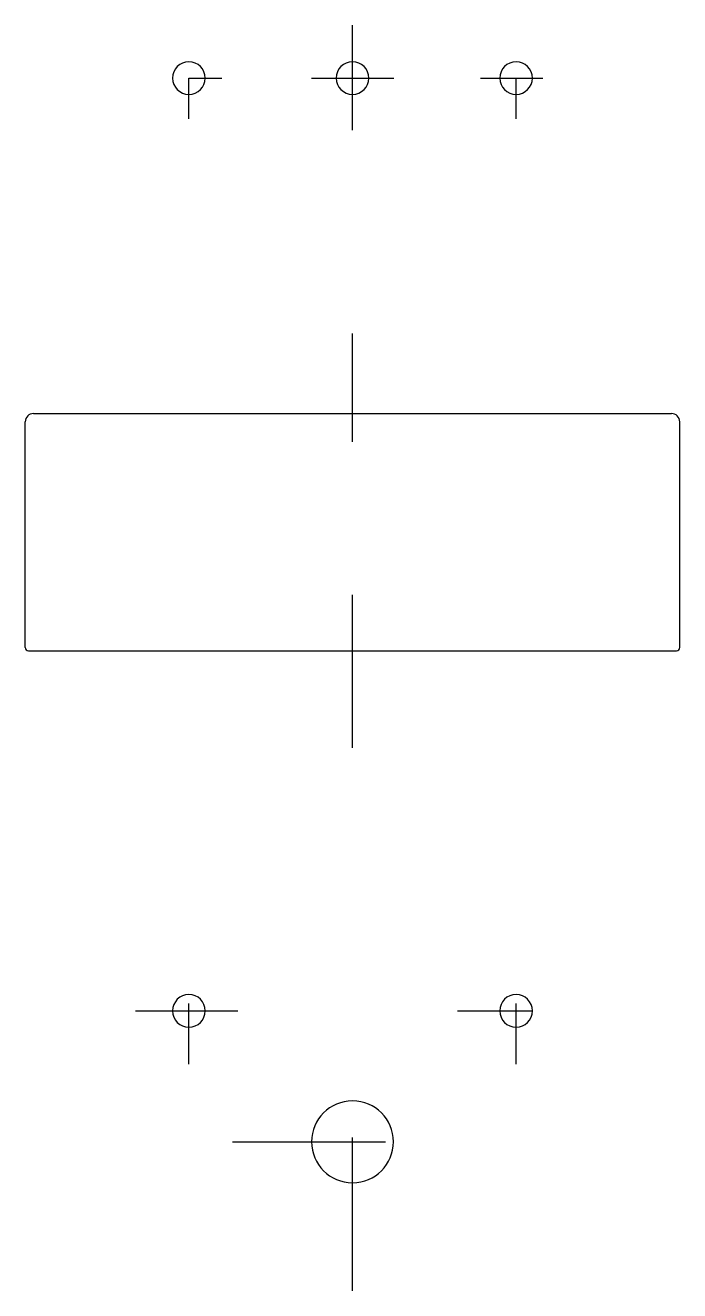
# Model space of a CAD drawing. Extents: x -661.188 to -660.76, y 432.116 to 432.943.
import ezdxf

# ---------------------------------------------------------------- set-up
doc = ezdxf.new("R2010")
doc.units = 0
doc.header["$LTSCALE"] = 0.2
doc.header["$MEASUREMENT"] = 0
doc.linetypes.add('AXES', pattern=[0.54, 0.3, -0.08, 0.08, -0.08])
doc.linetypes.add('CONTINU', pattern=[0])
doc.layers.get('0').update_dxf_attribs({"linetype": 'CONTINUOUS'})
doc.layers.add('DECA_EIXOS', color=5, linetype='AXES')

msp = doc.modelspace()

# ---------------------------------------------------------------- linework, layer by layer
at = {"linetype": 'CONTINU'}
for points in [[(-661.08073, 432.91898, 1), (-661.08073, 432.8976)], [(-661.08073, 432.8976, 1), (-661.08073, 432.91898)], [(-660.97383, 432.91898, 1), (-660.97383, 432.8976)], [(-660.97383, 432.8976, 1), (-660.97383, 432.91898)], [(-660.86694, 432.91898, 1), (-660.86694, 432.8976)], [(-660.86694, 432.8976, 1), (-660.86694, 432.91898)], [(-661.18228, 432.68916, 0.414212), (-661.18763, 432.68381)], [(-660.76004, 432.68381, 0.414214), (-660.76539, 432.68916)], [(-661.18763, 432.5363, 0.414193), (-661.18549, 432.53416)], [(-660.76218, 432.53416, 0.414214), (-660.76004, 432.5363)], [(-661.08073, 432.30967, 1), (-661.08073, 432.28829)], [(-661.08073, 432.28829, 1), (-661.08073, 432.30967)], [(-660.86694, 432.30967, 1), (-660.86694, 432.28829)], [(-660.86694, 432.28829, 1), (-660.86694, 432.30967)], [(-660.97383, 432.24019, 1), (-660.97383, 432.18674)], [(-660.97383, 432.18674, 1), (-660.97383, 432.24019)]]:
    msp.add_lwpolyline(points, format="xyb", dxfattribs=at)
for points in [[(-661.18228, 432.68916), (-661.06417, 432.68916)], [(-661.06417, 432.68916), (-660.76539, 432.68916)], [(-661.18763, 432.5363), (-661.18763, 432.68381)], [(-660.76004, 432.5363), (-660.76004, 432.68381)], [(-661.18549, 432.53416), (-660.76218, 432.53416)]]:
    msp.add_lwpolyline(points, dxfattribs=at)
at = {"layer": 'DECA_EIXOS'}
for points in [[(-660.97383, 432.87426), (-660.97383, 432.94276)], [(-661.08073, 432.88157), (-661.08073, 432.90829)], [(-661.08073, 432.90829), (-661.0592, 432.90829)], [(-661.00073, 432.90829), (-660.94685, 432.90829)], [(-660.89019, 432.90829), (-660.84957, 432.90829)], [(-660.86694, 432.88157), (-660.86694, 432.90829)], [(-660.97383, 432.47071), (-660.97383, 432.74148)], [(-661.08073, 432.26424), (-661.08073, 432.30379)], [(-660.86694, 432.26424), (-660.86694, 432.30379)], [(-661.11561, 432.29898), (-661.04866, 432.29898)], [(-660.97383, 432.11619), (-660.97383, 432.29433)], [(-660.90531, 432.29898), (-660.85625, 432.29898)], [(-661.05232, 432.21346), (-660.89866, 432.21346)]]:
    msp.add_lwpolyline(points, dxfattribs=at)

doc.saveas('drawing.dxf')
